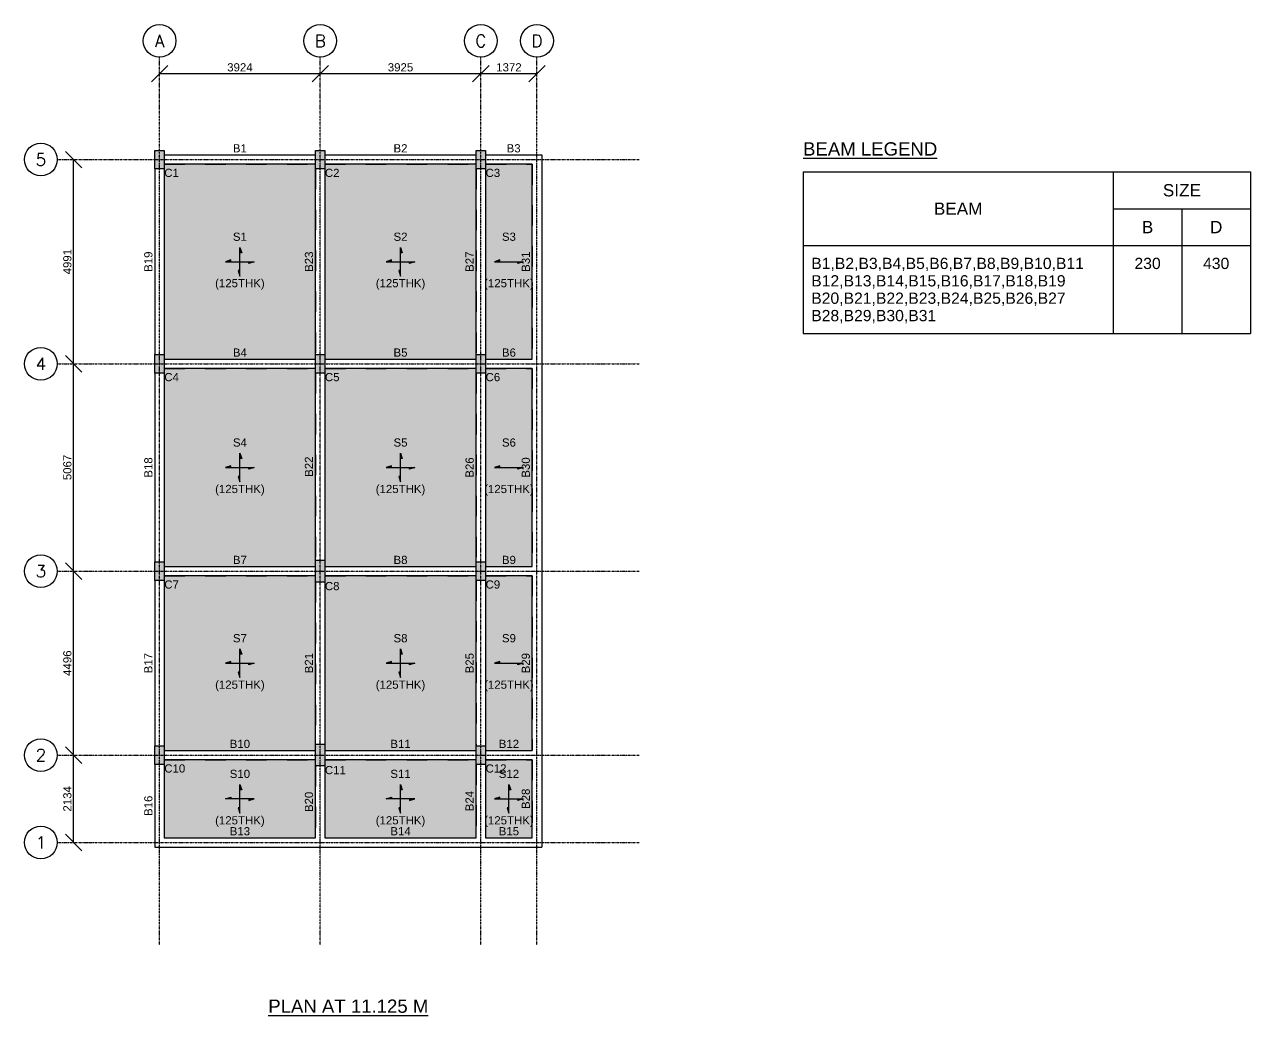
# Model space of a CAD drawing. Header units: inches. Extents: x -816171 to 9366335, y -450961 to 689132.
# Drawn here: x 6723122 to 6753075, y 254147 to 278362 of the extents above; entities that cross this region are included whole.
import ezdxf
from ezdxf.enums import TextEntityAlignment as Align

# ---------------------------------------------------------------- set-up
doc = ezdxf.new("R2010")
doc.units = ezdxf.units.IN
doc.header["$MEASUREMENT"] = 0
doc.linetypes.add('SCCenter', pattern=[1.2, 0.5, -0.3, 0.1, -0.3])
doc.linetypes.add('SCHidden', pattern=[1000, 500, -500])
for name, color, linetype in [('Beam', 3, 'Continuous'), ('Beam Nos', 7, 'Continuous'), ('Column', 2, 'Continuous'), ('Column Nos', 7, 'Continuous'), ('Grid Line', 8, 'Continuous'), ('Label', 4, 'Continuous'), ('Schedule Border', 60, 'Continuous'), ('Schedule Header', 4, 'Continuous'), ('Schedule Text', 31, 'Continuous'), ('Slab', 251, 'Continuous'), ('Slab Nos', 7, 'Continuous')]:
    doc.layers.add(name, color=color, linetype=linetype)
doc.styles.add('SC-BBS1', font='SansSerif')
doc.styles.add('SC-BBS2', font='SansSerif')
doc.styles.get("Standard").update_dxf_attribs({"font": 'txt.shx'})
doc.dimstyles.new('SCGridlineDim', dxfattribs={"dimtxt": 200, "dimasz": 0.18, "dimexe": 75, "dimexo": 75, "dimgap": 50, "dimtad": 1, "dimtoh": 1, "dimdec": 0, "dimzin": 0, "dimdsep": 46, "dimtxsty": 'SC-BBS2', "dimtsz": 200, "dimcen": 0.09, "dimclrd": 8, "dimclre": 8, "dimclrt": 31, "dimadec": 0, "dimazin": 0, "dimtfac": 1, "dimtdec": 0, "dimtix": 1, "dimtofl": 0, "dimtmove": 0, "dimatfit": 3, "dimfxl": 1, "dimtolj": 1, "dimtzin": 0, "dimarcsym": 0})

# ---------------------------------------------------------------- blocks, each defined once
blk = doc.blocks.new('*D2473')
at = {"layer": 'DEFPOINTS', "color": 0, "transparency": 16777216}
for p in [(6724322, 260508), (6724322, 260508), (6724322, 258374)]:
    blk.add_point(p, dxfattribs=at)
at = {"layer": 'Grid Line', "color": 8, "lineweight": -2, "transparency": 16777216}
for p, q in [((6724522, 260308), (6724122, 260708)), ((6724322, 258374), (6724322, 260508)), ((6724522, 258174), (6724122, 258574))]:
    blk.add_line(p, q, dxfattribs=at)
at = {"layer": 'Grid Line', "color": 31, "transparency": 16777216, "insert": (6724169, 259441), "char_height": 200, "attachment_point": 5, "rotation": 90, "style": 'SC-BBS2'}
blk.add_mtext('\\A1;2134', dxfattribs=at)
blk = doc.blocks.new('*D2474')
at = {"layer": 'DEFPOINTS', "color": 0, "transparency": 16777216}
for p in [(6724322, 265004), (6724322, 265004), (6724322, 260508)]:
    blk.add_point(p, dxfattribs=at)
at = {"layer": 'Grid Line', "color": 8, "lineweight": -2, "transparency": 16777216}
for p, q in [((6724522, 264804), (6724122, 265204)), ((6724322, 260508), (6724322, 265004)), ((6724522, 260308), (6724122, 260708))]:
    blk.add_line(p, q, dxfattribs=at)
at = {"layer": 'Grid Line', "color": 31, "transparency": 16777216, "insert": (6724169, 262756), "char_height": 200, "attachment_point": 5, "rotation": 90, "style": 'SC-BBS2'}
blk.add_mtext('\\A1;4496', dxfattribs=at)
blk = doc.blocks.new('*D2475')
at = {"layer": 'DEFPOINTS', "color": 0, "transparency": 16777216}
for p in [(6724322, 270071), (6724322, 270071), (6724322, 265004)]:
    blk.add_point(p, dxfattribs=at)
at = {"layer": 'Grid Line', "color": 8, "lineweight": -2, "transparency": 16777216}
for p, q in [((6724522, 269871), (6724122, 270271)), ((6724322, 265004), (6724322, 270071)), ((6724522, 264804), (6724122, 265204))]:
    blk.add_line(p, q, dxfattribs=at)
at = {"layer": 'Grid Line', "color": 31, "transparency": 16777216, "insert": (6724169, 267538), "char_height": 200, "attachment_point": 5, "rotation": 90, "style": 'SC-BBS2'}
blk.add_mtext('\\A1;5067', dxfattribs=at)
blk = doc.blocks.new('*D2476')
at = {"layer": 'DEFPOINTS', "color": 0, "transparency": 16777216}
for p in [(6724322, 275062), (6724322, 275062), (6724322, 270071)]:
    blk.add_point(p, dxfattribs=at)
at = {"layer": 'Grid Line', "color": 8, "lineweight": -2, "transparency": 16777216}
for p, q in [((6724522, 274862), (6724122, 275262)), ((6724322, 270071), (6724322, 275062)), ((6724522, 269871), (6724122, 270271))]:
    blk.add_line(p, q, dxfattribs=at)
at = {"layer": 'Grid Line', "color": 31, "transparency": 16777216, "insert": (6724169, 272567), "char_height": 200, "attachment_point": 5, "rotation": 90, "style": 'SC-BBS2'}
blk.add_mtext('\\A1;4991', dxfattribs=at)
blk = doc.blocks.new('*D2477')
at = {"layer": 'DEFPOINTS', "color": 0, "transparency": 16777216}
for p in [(6726422, 277162), (6730346, 277162), (6730346, 277162)]:
    blk.add_point(p, dxfattribs=at)
at = {"layer": 'Grid Line', "color": 8, "lineweight": -2, "transparency": 16777216}
for p, q in [((6726222, 276962), (6726622, 277362)), ((6726422, 277162), (6730346, 277162)), ((6730146, 276962), (6730546, 277362))]:
    blk.add_line(p, q, dxfattribs=at)
at = {"layer": 'Grid Line', "color": 31, "transparency": 16777216, "insert": (6728384, 277315), "char_height": 200, "attachment_point": 5, "style": 'SC-BBS2'}
blk.add_mtext('\\A1;3924', dxfattribs=at)
blk = doc.blocks.new('*D2478')
at = {"layer": 'DEFPOINTS', "color": 0, "transparency": 16777216}
for p in [(6730346, 277162), (6734271, 277162), (6734271, 277162)]:
    blk.add_point(p, dxfattribs=at)
at = {"layer": 'Grid Line', "color": 8, "lineweight": -2, "transparency": 16777216}
for p, q in [((6730146, 276962), (6730546, 277362)), ((6730346, 277162), (6734271, 277162)), ((6734071, 276962), (6734471, 277362))]:
    blk.add_line(p, q, dxfattribs=at)
at = {"layer": 'Grid Line', "color": 31, "transparency": 16777216, "insert": (6732308, 277315), "char_height": 200, "attachment_point": 5, "style": 'SC-BBS2'}
blk.add_mtext('\\A1;3925', dxfattribs=at)
blk = doc.blocks.new('*D2479')
at = {"layer": 'DEFPOINTS', "color": 0, "transparency": 16777216}
for p in [(6734271, 277162), (6735643, 277162), (6735643, 277162)]:
    blk.add_point(p, dxfattribs=at)
at = {"layer": 'Grid Line', "color": 8, "lineweight": -2, "transparency": 16777216}
for p, q in [((6734071, 276962), (6734471, 277362)), ((6734271, 277162), (6735643, 277162)), ((6735443, 276962), (6735843, 277362))]:
    blk.add_line(p, q, dxfattribs=at)
at = {"layer": 'Grid Line', "color": 31, "transparency": 16777216, "insert": (6734957, 277315), "char_height": 200, "attachment_point": 5, "style": 'SC-BBS2'}
blk.add_mtext('\\A1;1372', dxfattribs=at)

msp = doc.modelspace()

# ---------------------------------------------------------------- hatches: boundary and pattern name
at = {"layer": 'Column'}
for points in [[(6726536.75333, 274837.2538), (6726306.75333, 274837.2538), (6726306.75333, 275287.2538), (6726536.75333, 275287.2538)], [(6730460.75333, 274837.2538), (6730230.75333, 274837.2538), (6730230.75333, 275287.2538), (6730460.75333, 275287.2538)], [(6734385.75333, 274837.2538), (6734155.75333, 274837.2538), (6734155.75333, 275287.2538), (6734385.75333, 275287.2538)], [(6726536.75333, 269846.2538), (6726306.75333, 269846.2538), (6726306.75333, 270296.2538), (6726536.75333, 270296.2538)], [(6730460.75333, 269846.2538), (6730230.75333, 269846.2538), (6730230.75333, 270296.2538), (6730460.75333, 270296.2538)], [(6734385.75333, 269846.2538), (6734155.75333, 269846.2538), (6734155.75333, 270296.2538), (6734385.75333, 270296.2538)], [(6726536.75333, 264779.2538), (6726306.75333, 264779.2538), (6726306.75333, 265229.2538), (6726536.75333, 265229.2538)], [(6730460.75333, 264739.2538), (6730230.75333, 264739.2538), (6730230.75333, 265269.2538), (6730460.75333, 265269.2538)], [(6734385.75333, 264779.2538), (6734155.75333, 264779.2538), (6734155.75333, 265229.2538), (6734385.75333, 265229.2538)], [(6726536.75333, 260283.2538), (6726306.75333, 260283.2538), (6726306.75333, 260733.2538), (6726536.75333, 260733.2538)], [(6730460.75333, 260243.2538), (6730230.75333, 260243.2538), (6730230.75333, 260773.2538), (6730460.75333, 260773.2538)], [(6734385.75333, 260283.2538), (6734155.75333, 260283.2538), (6734155.75333, 260733.2538), (6734385.75333, 260733.2538)]]:
    msp.add_hatch(color=256, dxfattribs=at).paths.add_polyline_path(points, flags=0)
at = {"layer": 'Slab'}
for points in [[(6730230.75333, 270186.2538), (6730230.75333, 270296.2538), (6730230.75333, 274837.2538), (6730230.75333, 274947.2538), (6726536.75333, 274947.2538), (6726536.75333, 274837.2538), (6726536.75333, 270296.2538), (6726536.75333, 270186.2538)], [(6734155.75333, 270186.2538), (6734155.75333, 270296.2538), (6734155.75333, 274837.2538), (6734155.75333, 274947.2538), (6730460.75333, 274947.2538), (6730460.75333, 274837.2538), (6730460.75333, 270296.2538), (6730460.75333, 270186.2538)], [(6735527.75333, 270186.2538), (6735527.75333, 274947.2538), (6734385.75333, 274947.2538), (6734385.75333, 274837.2538), (6734385.75333, 270296.2538), (6734385.75333, 270186.2538)], [(6730230.75333, 265119.2538), (6730230.75333, 265269.2538), (6730230.75333, 269846.2538), (6730230.75333, 269956.2538), (6726536.75333, 269956.2538), (6726536.75333, 269846.2538), (6726536.75333, 265229.2538), (6726536.75333, 265119.2538)], [(6734155.75333, 265119.2538), (6734155.75333, 265229.2538), (6734155.75333, 269846.2538), (6734155.75333, 269956.2538), (6730460.75333, 269956.2538), (6730460.75333, 269846.2538), (6730460.75333, 265269.2538), (6730460.75333, 265119.2538)], [(6735527.75333, 265119.2538), (6735527.75333, 269956.2538), (6734385.75333, 269956.2538), (6734385.75333, 269846.2538), (6734385.75333, 265229.2538), (6734385.75333, 265119.2538)], [(6730230.75333, 260623.2538), (6730230.75333, 260773.2538), (6730230.75333, 264739.2538), (6730230.75333, 264889.2538), (6726536.75333, 264889.2538), (6726536.75333, 264779.2538), (6726536.75333, 260733.2538), (6726536.75333, 260623.2538)], [(6734155.75333, 260623.2538), (6734155.75333, 260733.2538), (6734155.75333, 264779.2538), (6734155.75333, 264889.2538), (6730460.75333, 264889.2538), (6730460.75333, 264739.2538), (6730460.75333, 260773.2538), (6730460.75333, 260623.2538)], [(6735527.75333, 260623.2538), (6735527.75333, 264889.2538), (6734385.75333, 264889.2538), (6734385.75333, 264779.2538), (6734385.75333, 260733.2538), (6734385.75333, 260623.2538)], [(6730230.75333, 258489.2538), (6730230.75333, 260243.2538), (6730230.75333, 260393.2538), (6726536.75333, 260393.2538), (6726536.75333, 260283.2538), (6726536.75333, 258489.2538)], [(6734155.75333, 258489.2538), (6734155.75333, 260283.2538), (6734155.75333, 260393.2538), (6730460.75333, 260393.2538), (6730460.75333, 260243.2538), (6730460.75333, 258489.2538)], [(6735527.75333, 258489.2538), (6735527.75333, 260393.2538), (6734385.75333, 260393.2538), (6734385.75333, 260283.2538), (6734385.75333, 258489.2538)]]:
    msp.add_hatch(color=256, dxfattribs=at).paths.add_polyline_path(points, flags=0)
at = {"layer": 'Slab Nos'}
for points in [[(6728383.75333, 272916.7538), (6728427.50333, 272785.5038), (6728383.75333, 272785.5038)], [(6732308.25333, 272916.7538), (6732352.00333, 272785.5038), (6732308.25333, 272785.5038)], [(6728165.00333, 272566.7538), (6728165.00333, 272610.5038), (6728033.75333, 272566.7538)], [(6732089.50333, 272566.7538), (6732089.50333, 272610.5038), (6731958.25333, 272566.7538)], [(6734738.00333, 272566.7538), (6734738.00333, 272610.5038), (6734606.75333, 272566.7538)], [(6728383.75333, 272348.0038), (6728340.00333, 272348.0038), (6728383.75333, 272216.7538)], [(6728733.75333, 272566.7538), (6728602.50333, 272523.0038), (6728602.50333, 272566.7538)], [(6732308.25333, 272348.0038), (6732264.50333, 272348.0038), (6732308.25333, 272216.7538)], [(6732658.25333, 272566.7538), (6732527.00333, 272523.0038), (6732527.00333, 272566.7538)], [(6735306.75333, 272566.7538), (6735175.50333, 272523.0038), (6735175.50333, 272566.7538)], [(6728383.75333, 267887.7538), (6728427.50333, 267756.5038), (6728383.75333, 267756.5038)], [(6732308.25333, 267887.7538), (6732352.00333, 267756.5038), (6732308.25333, 267756.5038)], [(6728165.00333, 267537.7538), (6728165.00333, 267581.5038), (6728033.75333, 267537.7538)], [(6728733.75333, 267537.7538), (6728602.50333, 267494.0038), (6728602.50333, 267537.7538)], [(6732089.50333, 267537.7538), (6732089.50333, 267581.5038), (6731958.25333, 267537.7538)], [(6732658.25333, 267537.7538), (6732527.00333, 267494.0038), (6732527.00333, 267537.7538)], [(6734738.00333, 267537.7538), (6734738.00333, 267581.5038), (6734606.75333, 267537.7538)], [(6735306.75333, 267537.7538), (6735175.50333, 267494.0038), (6735175.50333, 267537.7538)], [(6728383.75333, 267319.0038), (6728340.00333, 267319.0038), (6728383.75333, 267187.7538)], [(6732308.25333, 267319.0038), (6732264.50333, 267319.0038), (6732308.25333, 267187.7538)], [(6728383.75333, 263106.2538), (6728427.50333, 262975.0038), (6728383.75333, 262975.0038)], [(6732308.25333, 263106.2538), (6732352.00333, 262975.0038), (6732308.25333, 262975.0038)], [(6728165.00333, 262756.2538), (6728165.00333, 262800.0038), (6728033.75333, 262756.2538)], [(6728733.75333, 262756.2538), (6728602.50333, 262712.5038), (6728602.50333, 262756.2538)], [(6732089.50333, 262756.2538), (6732089.50333, 262800.0038), (6731958.25333, 262756.2538)], [(6732658.25333, 262756.2538), (6732527.00333, 262712.5038), (6732527.00333, 262756.2538)], [(6734738.00333, 262756.2538), (6734738.00333, 262800.0038), (6734606.75333, 262756.2538)], [(6735306.75333, 262756.2538), (6735175.50333, 262712.5038), (6735175.50333, 262756.2538)], [(6728383.75333, 262537.5038), (6728340.00333, 262537.5038), (6728383.75333, 262406.2538)], [(6732308.25333, 262537.5038), (6732264.50333, 262537.5038), (6732308.25333, 262406.2538)], [(6728383.76401, 259791.2538), (6728427.51001, 259660.00247), (6728383.76001, 259660.0038)], [(6732308.26401, 259791.2538), (6732352.01001, 259660.00247), (6732308.26001, 259660.0038)], [(6734956.75333, 259791.2538), (6735000.50333, 259660.0038), (6734956.75333, 259660.0038)], [(6728033.75333, 259441.26448), (6728165.00467, 259485.01048), (6728165.00333, 259441.26048)], [(6728602.50333, 259441.24713), (6728602.502, 259397.49713), (6728733.75333, 259441.24312)], [(6731958.25333, 259441.26448), (6732089.50467, 259485.01048), (6732089.50333, 259441.26048)], [(6732527.00333, 259441.24713), (6732527.002, 259397.49713), (6732658.25333, 259441.24312)], [(6734738.00333, 259441.2538), (6734738.00333, 259485.0038), (6734606.75333, 259441.2538)], [(6735306.75333, 259441.2538), (6735175.50333, 259397.5038), (6735175.50333, 259441.2538)], [(6728383.74666, 259222.5038), (6728339.99666, 259222.50514), (6728383.74265, 259091.2538)], [(6732308.24666, 259222.5038), (6732264.49666, 259222.50514), (6732308.24265, 259091.2538)], [(6734956.75333, 259222.5038), (6734913.00333, 259222.5038), (6734956.75333, 259091.2538)]]:
    msp.add_hatch(color=256, dxfattribs=at).paths.add_polyline_path(points, flags=0)

# ---------------------------------------------------------------- linework, layer by layer
at = {"layer": 'Beam'}
for p, q in [((6726536.75333, 275177.2538), (6730230.75333, 275177.2538)), ((6730460.75333, 275177.2538), (6734155.75333, 275177.2538)), ((6734385.75333, 275177.2538), (6735757.75333, 275177.2538)), ((6735757.75333, 275177.2538), (6735757.75333, 269956.2538)), ((6726306.75333, 274837.2538), (6726306.75333, 270296.2538)), ((6735757.75333, 270071.2538), (6735757.75333, 264889.2538)), ((6726306.75333, 269846.2538), (6726306.75333, 265229.2538)), ((6735757.75333, 265004.2538), (6735757.75333, 260393.2538)), ((6726306.75333, 264779.2538), (6726306.75333, 260733.2538)), ((6735757.75333, 260508.2538), (6735757.75333, 258259.2538)), ((6726306.75333, 260283.2538), (6726306.75333, 258259.2538)), ((6726306.75333, 258259.2538), (6730460.75333, 258259.2538)), ((6730403.25333, 258259.2538), (6734385.75333, 258259.2538)), ((6734328.25333, 258259.2538), (6735757.75333, 258259.2538))]:
    msp.add_line(p, q, dxfattribs=at)
at = {"layer": 'Beam', "linetype": 'SCHidden'}
for p, q in [((6726536.75333, 274947.2538), (6730230.75333, 274947.2538)), ((6726536.75333, 274837.2538), (6726536.75333, 270296.2538)), ((6730230.75333, 274837.2538), (6730230.75333, 270296.2538)), ((6730460.75333, 274947.2538), (6734155.75333, 274947.2538)), ((6730460.75333, 274837.2538), (6730460.75333, 270296.2538)), ((6734155.75333, 274837.2538), (6734155.75333, 270296.2538)), ((6734385.75333, 274947.2538), (6735527.75333, 274947.2538)), ((6734385.75333, 274837.2538), (6734385.75333, 270296.2538)), ((6735527.75333, 274947.2538), (6735527.75333, 270186.2538)), ((6726536.75333, 270186.2538), (6730230.75333, 270186.2538)), ((6730460.75333, 270186.2538), (6734155.75333, 270186.2538)), ((6734385.75333, 270186.2538), (6735527.75333, 270186.2538)), ((6726536.75333, 269956.2538), (6730230.75333, 269956.2538)), ((6730460.75333, 269956.2538), (6734155.75333, 269956.2538)), ((6734385.75333, 269956.2538), (6735527.75333, 269956.2538)), ((6735527.75333, 269956.2538), (6735527.75333, 265119.2538)), ((6726536.75333, 269846.2538), (6726536.75333, 265229.2538)), ((6730230.75333, 269846.2538), (6730230.75333, 265269.2538)), ((6730460.75333, 269846.2538), (6730460.75333, 265269.2538)), ((6734155.75333, 269846.2538), (6734155.75333, 265229.2538)), ((6734385.75333, 269846.2538), (6734385.75333, 265229.2538)), ((6726536.75333, 265119.2538), (6730230.75333, 265119.2538)), ((6730460.75333, 265119.2538), (6734155.75333, 265119.2538)), ((6734385.75333, 265119.2538), (6735527.75333, 265119.2538)), ((6726536.75333, 264889.2538), (6730230.75333, 264889.2538)), ((6730460.75333, 264889.2538), (6734155.75333, 264889.2538)), ((6734385.75333, 264889.2538), (6735527.75333, 264889.2538)), ((6735527.75333, 264889.2538), (6735527.75333, 260623.2538)), ((6726536.75333, 264779.2538), (6726536.75333, 260733.2538)), ((6730230.75333, 264739.2538), (6730230.75333, 260773.2538)), ((6730460.75333, 264739.2538), (6730460.75333, 260773.2538)), ((6734155.75333, 264779.2538), (6734155.75333, 260733.2538)), ((6734385.75333, 264779.2538), (6734385.75333, 260733.2538)), ((6726536.75333, 260623.2538), (6730230.75333, 260623.2538)), ((6730460.75333, 260623.2538), (6734155.75333, 260623.2538)), ((6734385.75333, 260623.2538), (6735527.75333, 260623.2538)), ((6726536.75333, 260393.2538), (6730230.75333, 260393.2538)), ((6730460.75333, 260393.2538), (6734155.75333, 260393.2538)), ((6734385.75333, 260393.2538), (6735527.75333, 260393.2538)), ((6735527.75333, 260393.2538), (6735527.75333, 258489.2538)), ((6726536.75333, 260283.2538), (6726536.75333, 258489.2538)), ((6730230.75333, 260243.2538), (6730230.75333, 258489.2538)), ((6730460.75333, 260243.2538), (6730460.75333, 258489.2538)), ((6734155.75333, 260283.2538), (6734155.75333, 258489.2538)), ((6734385.75333, 260283.2538), (6734385.75333, 258489.2538)), ((6726536.75333, 258489.2538), (6730230.75333, 258489.2538)), ((6730460.75333, 258489.2538), (6734155.75333, 258489.2538)), ((6734385.75333, 258489.2538), (6735527.75333, 258489.2538))]:
    msp.add_line(p, q, dxfattribs=at)
at = {"layer": 'Column'}
for points in [[(6726536.75333, 274837.2538), (6726306.75333, 274837.2538), (6726306.75333, 275287.2538), (6726536.75333, 275287.2538)], [(6730460.75333, 274837.2538), (6730230.75333, 274837.2538), (6730230.75333, 275287.2538), (6730460.75333, 275287.2538)], [(6734385.75333, 274837.2538), (6734155.75333, 274837.2538), (6734155.75333, 275287.2538), (6734385.75333, 275287.2538)], [(6726536.75333, 269846.2538), (6726306.75333, 269846.2538), (6726306.75333, 270296.2538), (6726536.75333, 270296.2538)], [(6730460.75333, 269846.2538), (6730230.75333, 269846.2538), (6730230.75333, 270296.2538), (6730460.75333, 270296.2538)], [(6734385.75333, 269846.2538), (6734155.75333, 269846.2538), (6734155.75333, 270296.2538), (6734385.75333, 270296.2538)], [(6726536.75333, 264779.2538), (6726306.75333, 264779.2538), (6726306.75333, 265229.2538), (6726536.75333, 265229.2538)], [(6730460.75333, 264739.2538), (6730230.75333, 264739.2538), (6730230.75333, 265269.2538), (6730460.75333, 265269.2538)], [(6734385.75333, 264779.2538), (6734155.75333, 264779.2538), (6734155.75333, 265229.2538), (6734385.75333, 265229.2538)], [(6726536.75333, 260283.2538), (6726306.75333, 260283.2538), (6726306.75333, 260733.2538), (6726536.75333, 260733.2538)], [(6730460.75333, 260243.2538), (6730230.75333, 260243.2538), (6730230.75333, 260773.2538), (6730460.75333, 260773.2538)], [(6734385.75333, 260283.2538), (6734155.75333, 260283.2538), (6734155.75333, 260733.2538), (6734385.75333, 260733.2538)]]:
    msp.add_lwpolyline(points, close=True, dxfattribs=at)
at = {"layer": 'Grid Line', "linetype": 'SCCenter'}
for p, q in [((6726421.75333, 255874.2538), (6726421.75333, 277562.2538)), ((6730345.75333, 255874.2538), (6730345.75333, 277562.2538)), ((6734270.75333, 255874.2538), (6734270.75333, 277562.2538)), ((6735642.75333, 255874.2538), (6735642.75333, 277562.2538)), ((6723921.75333, 275062.2538), (6738142.75333, 275062.2538)), ((6723921.75333, 270071.2538), (6738142.75333, 270071.2538)), ((6723921.75333, 265004.2538), (6738142.75333, 265004.2538)), ((6723921.75333, 260508.2538), (6738142.75333, 260508.2538)), ((6723921.75333, 258374.2538), (6738142.75333, 258374.2538))]:
    msp.add_line(p, q, dxfattribs=at)
at = {"layer": 'Grid Line'}
for centre in [(6726421.75333, 277962.2538), (6730345.75333, 277962.2538), (6734270.75333, 277962.2538), (6735642.75333, 277962.2538), (6723521.75333, 275062.2538), (6723521.75333, 270071.2538), (6723521.75333, 265004.2538), (6723521.75333, 260508.2538), (6723521.75333, 258374.2538)]:
    msp.add_circle(centre, 400, dxfattribs=at)
at = {"layer": 'Schedule Border'}
for p, q in [((6742142.75333, 274762.2538), (6753074.75333, 274762.2538)), ((6742142.75333, 274762.2538), (6742142.75333, 270812.2538)), ((6749722.75333, 274762.2538), (6749722.75333, 270812.2538)), ((6753074.75333, 274762.2538), (6753074.75333, 270812.2538)), ((6749722.75333, 273862.2538), (6753074.75333, 273862.2538)), ((6751398.75333, 273862.2538), (6751398.75333, 270812.2538)), ((6742142.75333, 272962.2538), (6753074.75333, 272962.2538)), ((6742142.75333, 270812.2538), (6753074.75333, 270812.2538))]:
    msp.add_line(p, q, dxfattribs=at)
at = {"layer": 'Slab'}
for points in [[(6730230.75333, 270186.2538), (6730230.75333, 270296.2538), (6730230.75333, 274837.2538), (6730230.75333, 274947.2538), (6726536.75333, 274947.2538), (6726536.75333, 274837.2538), (6726536.75333, 270296.2538), (6726536.75333, 270186.2538)], [(6734155.75333, 270186.2538), (6734155.75333, 270296.2538), (6734155.75333, 274837.2538), (6734155.75333, 274947.2538), (6730460.75333, 274947.2538), (6730460.75333, 274837.2538), (6730460.75333, 270296.2538), (6730460.75333, 270186.2538)], [(6735527.75333, 270186.2538), (6735527.75333, 274947.2538), (6734385.75333, 274947.2538), (6734385.75333, 274837.2538), (6734385.75333, 270296.2538), (6734385.75333, 270186.2538)], [(6730230.75333, 265119.2538), (6730230.75333, 265269.2538), (6730230.75333, 269846.2538), (6730230.75333, 269956.2538), (6726536.75333, 269956.2538), (6726536.75333, 269846.2538), (6726536.75333, 265229.2538), (6726536.75333, 265119.2538)], [(6734155.75333, 265119.2538), (6734155.75333, 265229.2538), (6734155.75333, 269846.2538), (6734155.75333, 269956.2538), (6730460.75333, 269956.2538), (6730460.75333, 269846.2538), (6730460.75333, 265269.2538), (6730460.75333, 265119.2538)], [(6735527.75333, 265119.2538), (6735527.75333, 269956.2538), (6734385.75333, 269956.2538), (6734385.75333, 269846.2538), (6734385.75333, 265229.2538), (6734385.75333, 265119.2538)], [(6730230.75333, 260623.2538), (6730230.75333, 260773.2538), (6730230.75333, 264739.2538), (6730230.75333, 264889.2538), (6726536.75333, 264889.2538), (6726536.75333, 264779.2538), (6726536.75333, 260733.2538), (6726536.75333, 260623.2538)], [(6734155.75333, 260623.2538), (6734155.75333, 260733.2538), (6734155.75333, 264779.2538), (6734155.75333, 264889.2538), (6730460.75333, 264889.2538), (6730460.75333, 264739.2538), (6730460.75333, 260773.2538), (6730460.75333, 260623.2538)], [(6735527.75333, 260623.2538), (6735527.75333, 264889.2538), (6734385.75333, 264889.2538), (6734385.75333, 264779.2538), (6734385.75333, 260733.2538), (6734385.75333, 260623.2538)], [(6730230.75333, 258489.2538), (6730230.75333, 260243.2538), (6730230.75333, 260393.2538), (6726536.75333, 260393.2538), (6726536.75333, 260283.2538), (6726536.75333, 258489.2538)], [(6734155.75333, 258489.2538), (6734155.75333, 260283.2538), (6734155.75333, 260393.2538), (6730460.75333, 260393.2538), (6730460.75333, 260243.2538), (6730460.75333, 258489.2538)], [(6735527.75333, 258489.2538), (6735527.75333, 260393.2538), (6734385.75333, 260393.2538), (6734385.75333, 260283.2538), (6734385.75333, 258489.2538)]]:
    msp.add_lwpolyline(points, close=True, dxfattribs=at)
at = {"layer": 'Slab Nos'}
for points in [[(6728383.75333, 272348.0038), (6728340.00333, 272348.0038), (6728383.75333, 272216.7538), (6728383.75333, 272916.7538), (6728427.50333, 272785.5038), (6728383.75333, 272785.5038)], [(6732308.25333, 272348.0038), (6732264.50333, 272348.0038), (6732308.25333, 272216.7538), (6732308.25333, 272916.7538), (6732352.00333, 272785.5038), (6732308.25333, 272785.5038)], [(6728165.00333, 272566.7538), (6728165.00333, 272610.5038), (6728033.75333, 272566.7538), (6728733.75333, 272566.7538), (6728602.50333, 272523.0038), (6728602.50333, 272566.7538)], [(6732089.50333, 272566.7538), (6732089.50333, 272610.5038), (6731958.25333, 272566.7538), (6732658.25333, 272566.7538), (6732527.00333, 272523.0038), (6732527.00333, 272566.7538)], [(6734738.00333, 272566.7538), (6734738.00333, 272610.5038), (6734606.75333, 272566.7538), (6735306.75333, 272566.7538), (6735175.50333, 272523.0038), (6735175.50333, 272566.7538)], [(6728383.75333, 267319.0038), (6728340.00333, 267319.0038), (6728383.75333, 267187.7538), (6728383.75333, 267887.7538), (6728427.50333, 267756.5038), (6728383.75333, 267756.5038)], [(6732308.25333, 267319.0038), (6732264.50333, 267319.0038), (6732308.25333, 267187.7538), (6732308.25333, 267887.7538), (6732352.00333, 267756.5038), (6732308.25333, 267756.5038)], [(6728165.00333, 267537.7538), (6728165.00333, 267581.5038), (6728033.75333, 267537.7538), (6728733.75333, 267537.7538), (6728602.50333, 267494.0038), (6728602.50333, 267537.7538)], [(6732089.50333, 267537.7538), (6732089.50333, 267581.5038), (6731958.25333, 267537.7538), (6732658.25333, 267537.7538), (6732527.00333, 267494.0038), (6732527.00333, 267537.7538)], [(6734738.00333, 267537.7538), (6734738.00333, 267581.5038), (6734606.75333, 267537.7538), (6735306.75333, 267537.7538), (6735175.50333, 267494.0038), (6735175.50333, 267537.7538)], [(6728383.75333, 262537.5038), (6728340.00333, 262537.5038), (6728383.75333, 262406.2538), (6728383.75333, 263106.2538), (6728427.50333, 262975.0038), (6728383.75333, 262975.0038)], [(6732308.25333, 262537.5038), (6732264.50333, 262537.5038), (6732308.25333, 262406.2538), (6732308.25333, 263106.2538), (6732352.00333, 262975.0038), (6732308.25333, 262975.0038)], [(6728165.00333, 262756.2538), (6728165.00333, 262800.0038), (6728033.75333, 262756.2538), (6728733.75333, 262756.2538), (6728602.50333, 262712.5038), (6728602.50333, 262756.2538)], [(6732089.50333, 262756.2538), (6732089.50333, 262800.0038), (6731958.25333, 262756.2538), (6732658.25333, 262756.2538), (6732527.00333, 262712.5038), (6732527.00333, 262756.2538)], [(6734738.00333, 262756.2538), (6734738.00333, 262800.0038), (6734606.75333, 262756.2538), (6735306.75333, 262756.2538), (6735175.50333, 262712.5038), (6735175.50333, 262756.2538)], [(6728383.74666, 259222.5038), (6728339.99666, 259222.50514), (6728383.74265, 259091.2538), (6728383.76401, 259791.2538), (6728427.51001, 259660.00247), (6728383.76001, 259660.0038)], [(6732308.24666, 259222.5038), (6732264.49666, 259222.50514), (6732308.24265, 259091.2538), (6732308.26401, 259791.2538), (6732352.01001, 259660.00247), (6732308.26001, 259660.0038)], [(6734956.75333, 259222.5038), (6734913.00333, 259222.5038), (6734956.75333, 259091.2538), (6734956.75333, 259791.2538), (6735000.50333, 259660.0038), (6734956.75333, 259660.0038)], [(6728602.50333, 259441.24713), (6728602.502, 259397.49713), (6728733.75333, 259441.24312), (6728033.75333, 259441.26448), (6728165.00467, 259485.01048), (6728165.00333, 259441.26048)], [(6732527.00333, 259441.24713), (6732527.002, 259397.49713), (6732658.25333, 259441.24312), (6731958.25333, 259441.26448), (6732089.50467, 259485.01048), (6732089.50333, 259441.26048)], [(6734738.00333, 259441.2538), (6734738.00333, 259485.0038), (6734606.75333, 259441.2538), (6735306.75333, 259441.2538), (6735175.50333, 259397.5038), (6735175.50333, 259441.2538)]]:
    msp.add_lwpolyline(points, dxfattribs=at)

# ---------------------------------------------------------------- texts
at = {"layer": 'Beam Nos', "style": 'SC-BBS1'}
for s, p in [('B1', (6728383.75333, 275177.2538)), ('B2', (6732308.25333, 275177.2538)), ('B3', (6735071.75333, 275177.2538)), ('B4', (6728383.75333, 270186.2538)), ('B5', (6732308.25333, 270186.2538)), ('B6', (6734956.75333, 270186.2538)), ('B7', (6728383.75333, 265119.2538)), ('B8', (6732308.25333, 265119.2538)), ('B9', (6734956.75333, 265119.2538)), ('B10', (6728383.75333, 260623.2538)), ('B11', (6732308.25333, 260623.2538)), ('B12', (6734956.75333, 260623.2538)), ('B13', (6728383.75333, 258489.2538)), ('B14', (6732308.25333, 258489.2538)), ('B15', (6734956.75333, 258489.2538))]:
    msp.add_text(s, height=200, dxfattribs=at).set_placement(p, align=Align.BOTTOM_CENTER)
for s, p in [('B19', (6726306.75333, 272566.7538)), ('B23', (6730230.75333, 272566.7538)), ('B27', (6734155.75333, 272566.7538)), ('B31', (6735527.75333, 272566.7538)), ('B22', (6730230.75333, 267557.7538)), ('B18', (6726306.75333, 267537.7538)), ('B26', (6734155.75333, 267537.7538)), ('B30', (6735527.75333, 267537.7538)), ('B17', (6726306.75333, 262756.2538)), ('B21', (6730230.75333, 262756.2538)), ('B25', (6734155.75333, 262756.2538)), ('B29', (6735527.75333, 262756.2538)), ('B16', (6726306.75333, 259271.2538)), ('B20', (6730230.75333, 259366.2538)), ('B24', (6734155.75333, 259386.2538)), ('B28', (6735527.75333, 259441.2538))]:
    msp.add_text(s, height=200, rotation=90, dxfattribs=at).set_placement(p, align=Align.BOTTOM_CENTER)
at = {"layer": 'Column Nos', "style": 'SC-BBS2'}
for s, p in [('C1', (6726536.75333, 274837.2538)), ('C2', (6730460.75333, 274837.2538)), ('C3', (6734385.75333, 274837.2538)), ('C4', (6726536.75333, 269846.2538)), ('C5', (6730460.75333, 269846.2538)), ('C6', (6734385.75333, 269846.2538)), ('C7', (6726536.75333, 264779.2538)), ('C8', (6730460.75333, 264739.2538)), ('C9', (6734385.75333, 264779.2538)), ('C10', (6726536.75333, 260283.2538)), ('C11', (6730460.75333, 260243.2538)), ('C12', (6734385.75333, 260283.2538))]:
    msp.add_text(s, height=200, dxfattribs=at).set_placement(p, align=Align.TOP_LEFT)
at = {"layer": 'Grid Line'}
for s, p in [('A', (6726421.75333, 277962.2538)), ('B', (6730345.75333, 277962.2538)), ('C', (6734270.75333, 277962.2538)), ('D', (6735642.75333, 277962.2538)), ('5', (6723521.75333, 275062.2538)), ('4', (6723521.75333, 270071.2538)), ('3', (6723521.75333, 265004.2538)), ('2', (6723521.75333, 260508.2538)), ('1', (6723521.75333, 258374.2538))]:
    msp.add_text(s, height=300, dxfattribs=at).set_placement(p, align=Align.MIDDLE)
at = {"layer": 'Label', "style": 'SC-BBS1'}
msp.add_text('%%uBEAM LEGEND', height=325, dxfattribs=at).set_placement((6742142.75333, 275062.2538), align=Align.BOTTOM_LEFT)
msp.add_text('%%uPLAN AT 11.125 M', height=325, dxfattribs=at).set_placement((6731032.25333, 254374.2538), align=Align.MIDDLE_CENTER)
at = {"layer": 'Schedule Header', "style": 'SC-BBS1'}
for s, p in [('SIZE', (6751398.75333, 274312.2538)), ('BEAM', (6745932.75333, 273862.2538)), ('B', (6750560.75333, 273412.2538)), ('D', (6752236.75333, 273412.2538))]:
    msp.add_text(s, height=300, dxfattribs=at).set_placement(p, align=Align.MIDDLE_CENTER)
at = {"layer": 'Schedule Text', "style": 'SC-BBS1'}
for s, p in [('B1,B2,B3,B4,B5,B6,B7,B8,B9,B10,B11', (6742342.75333, 272524.7538)), ('B12,B13,B14,B15,B16,B17,B18,B19', (6742342.75333, 272099.7538)), ('B20,B21,B22,B23,B24,B25,B26,B27', (6742342.75333, 271674.7538)), ('B28,B29,B30,B31', (6742342.75333, 271249.7538))]:
    msp.add_text(s, height=275, dxfattribs=at).set_placement(p, align=Align.MIDDLE_LEFT)
for s, p in [('230', (6750560.75333, 272524.7538)), ('430', (6752236.75333, 272524.7538))]:
    msp.add_text(s, height=275, dxfattribs=at).set_placement(p, align=Align.MIDDLE_CENTER)
at = {"layer": 'Slab Nos', "style": 'SC-BBS2'}
for s, p in [('S1', (6728383.75333, 273016.7538)), ('S2', (6732308.25333, 273016.7538)), ('S3', (6734956.75333, 273016.7538)), ('S4', (6728383.75333, 267987.7538)), ('S5', (6732308.25333, 267987.7538)), ('S6', (6734956.75333, 267987.7538)), ('S7', (6728383.75333, 263206.2538)), ('S8', (6732308.25333, 263206.2538)), ('S9', (6734956.75333, 263206.2538)), ('S10', (6728383.75333, 259891.2538)), ('S11', (6732308.25333, 259891.2538)), ('S12', (6734956.75333, 259891.2538))]:
    msp.add_text(s, height=200, dxfattribs=at).set_placement(p, align=Align.BOTTOM_CENTER)
for p in [(6728383.75333, 272016.7538), (6732308.25333, 272016.7538), (6734956.75333, 272016.7538), (6728383.75333, 266987.7538), (6732308.25333, 266987.7538), (6734956.75333, 266987.7538), (6728383.75333, 262206.2538), (6732308.25333, 262206.2538), (6734956.75333, 262206.2538), (6728383.75333, 258891.2538), (6732308.25333, 258891.2538), (6734956.75333, 258891.2538)]:
    msp.add_text('(125THK)', height=200, dxfattribs=at).set_placement(p, align=Align.MIDDLE)

# ---------------------------------------------------------------- dimensions: what is measured, and where the dimension line sits
at = {"layer": 'Grid Line'}
for p1, p2, text, picture, middle in [((6726421.75333, 277162.2538), (6730345.75333, 277162.2538), '3924', '*D2477', (6728383.75333, 277315.40881)), ((6730345.75333, 277162.2538), (6734270.75333, 277162.2538), '3925', '*D2478', (6732308.25333, 277315.40881)), ((6734270.75333, 277162.2538), (6735642.75333, 277162.2538), '1372', '*D2479', (6734956.75333, 277315.40881)), ((6724321.75333, 270071.2538), (6724321.75333, 275062.2538), '4991', '*D2476', (6724168.7355, 272566.7538)), ((6724321.75333, 265004.2538), (6724321.75333, 270071.2538), '5067', '*D2475', (6724168.59833, 267537.7538)), ((6724321.75333, 260508.2538), (6724321.75333, 265004.2538), '4496', '*D2474', (6724168.59833, 262756.2538)), ((6724321.75333, 258374.2538), (6724321.75333, 260508.2538), '2134', '*D2473', (6724168.59833, 259441.2538))]:
    dim = msp.add_aligned_dim(p1=p1, p2=p2, distance=0, text=text, dimstyle='SCGridlineDim', dxfattribs=at)
    dim.commit()
    dim.dimension.update_dxf_attribs({"geometry": picture, "text_midpoint": middle})

doc.saveas('drawing.dxf')
